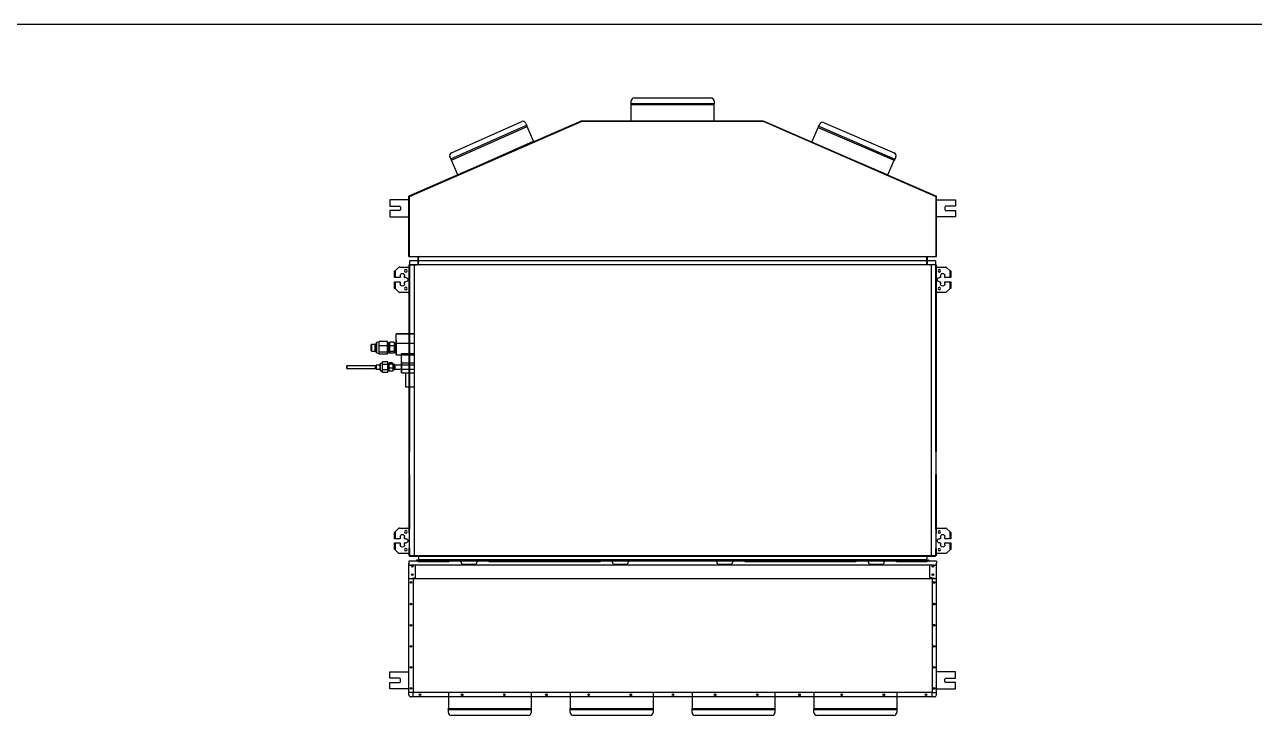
# Model space of a CAD drawing. Header units: millimetres. Extents: x 0 to 841, y 0 to 735.
# Drawn here: x 783.91 to 793.24, y 392.11 to 397.35 of the extents above; entities that cross this region are included whole.
import ezdxf

# ---------------------------------------------------------------- set-up
doc = ezdxf.new("R2010")
doc.units = ezdxf.units.MM
doc.layers.get('0').update_dxf_attribs({"linetype": 'CONTINUOUS'})
doc.layers.add('A-SYM', color=7, linetype='CONTINUOUS')
doc.layers.add('에어컨', color=15, linetype='CONTINUOUS')

# ---------------------------------------------------------------- blocks, each defined once
blk = doc.blocks.new('*U16')
blk.add_circle((0, 0), 2)
blk = doc.blocks.new('*U17')
at = {"color": 0, "linetype": 'ByBlock', "lineweight": -2}
for p in [(0, 0), (100, 0), (200, 0), (300, 0), (400, 0), (500, 0), (600, 0), (700, 0), (800, 0), (900, 0), (1000, 0), (1100, 0), (1200, 0)]:
    blk.add_blockref('*U16', p, dxfattribs=at)
blk = doc.blocks.new('A$C693D069F')
at = {"color": 0}
for p, q in [((1296, 366), (45, 366)), ((45, 366), (45, 361)), ((45, 49), (45, 361)), ((1291, 356), (50, 356)), ((60.7, 327.4), (60.7, 356)), ((1280.3, 327.4), (1280.3, 356)), ((1296, 366), (1296, 361)), ((1296, 53), (1296, 361)), ((45, 324), (60.7, 327.4)), ((1296, 324), (45, 324)), ((55, 324), (55, 54)), ((1296, 324), (1280.3, 327.4)), ((1286, 324), (1286, 54)), ((0, 88), (0, 103)), ((0, 103), (45, 103)), ((23, 88), (0, 88)), ((1341, 103), (1296, 103)), ((1318, 88), (1341, 88)), ((1341, 88), (1341, 103)), ((0, 63), (0, 78)), ((0, 78), (23, 78)), ((45, 63), (0, 63)), ((25, 80), (25, 86)), ((1296, 63), (1341, 63)), ((1316, 80), (1316, 86)), ((1341, 78), (1318, 78)), ((1341, 63), (1341, 78)), ((55, 54), (45, 54)), ((1291, 44), (50, 44)), ((1286, 54), (55, 54)), ((55, 44), (55, 54)), ((335.2, 54), (138.7, 54)), ((138.7, 54), (138.7, 16)), ((335.2, 54), (335.2, 16)), ((624.2, 54), (427.7, 54)), ((427.7, 54), (427.7, 16)), ((624.2, 54), (624.2, 16)), ((913.2, 54), (716.7, 54)), ((716.7, 54), (716.7, 16)), ((913.2, 54), (913.2, 16)), ((1202.2, 54), (1005.7, 54)), ((1005.7, 54), (1005.7, 16)), ((1202.2, 54), (1202.2, 16)), ((1286, 44), (1286, 54)), ((1286, 54), (1296, 54)), ((1296, 49), (1296, 53)), ((335.2, 16), (138.7, 16)), ((335.2, 13), (138.7, 13)), ((138.7, 7), (138.7, 13)), ((335.2, 13), (335.2, 7)), ((624.2, 16), (427.7, 16)), ((624.2, 13), (427.7, 13)), ((427.7, 7), (427.7, 13)), ((624.2, 13), (624.2, 7)), ((913.2, 16), (716.7, 16)), ((913.2, 13), (716.7, 13)), ((716.7, 7), (716.7, 13)), ((913.2, 13), (913.2, 7)), ((1202.2, 16), (1005.7, 16)), ((1202.2, 13), (1005.7, 13)), ((1005.7, 7), (1005.7, 13)), ((1202.2, 13), (1202.2, 7)), ((328.2, 0), (145.7, 0)), ((617.2, 0), (434.7, 0)), ((906.2, 0), (723.7, 0)), ((1195.2, 0), (1012.7, 0))]:
    blk.add_line(p, q, dxfattribs=at)
at = {"color": 0, "const_width": 0.2}
for points in [[(54.7, 353.8), (51.8, 353.8)], [(53.3, 352.3), (53.3, 355.3)], [(1286.3, 353.8), (1289.2, 353.8)], [(1287.7, 352.3), (1287.7, 355.3)], [(54.7, 333.9), (51.8, 333.9)], [(53.3, 332.4), (53.3, 335.3)], [(1286.3, 333.9), (1289.2, 333.9)], [(1287.7, 332.4), (1287.7, 335.3)]]:
    blk.add_lwpolyline(points, dxfattribs=at)
at = {"color": 0}
for centre, radius in [((53.3, 353.8), 2), ((53.3, 353.8), 1.71), ((1287.7, 353.8), 2), ((1287.7, 353.8), 1.71), ((53.3, 333.9), 2), ((53.3, 333.9), 1.71), ((1287.7, 333.9), 2), ((1287.7, 333.9), 1.71), ((50, 315.3), 2), ((1291, 315.3), 2), ((50, 264), 2), ((1291, 264), 2), ((50, 214), 2), ((1291, 214), 2), ((50, 164), 2), ((1291, 164), 2), ((50, 114), 2), ((1291, 114), 2), ((50, 64), 2), ((1291, 64), 2)]:
    blk.add_circle(centre, radius, dxfattribs=at)
for centre, radius, start, end in [((50, 361), 5, 180, 270), ((1291, 361), 5, 270, 0), ((23, 86), 2, 0, 90), ((1318, 86), 2, 90, 180), ((23, 80), 2, 270, 0), ((1318, 80), 2, 180, 270), ((50, 49), 5, 180, 270), ((1291, 49), 5, 270, 0), ((139.4, 14.5), 1.63, 112.6199, 247.3801), ((145.7, 7), 7, 180, 270), ((328.2, 7), 7, 270, 0), ((334.6, 14.5), 1.62, 292.6199, 67.3801), ((428.4, 14.5), 1.63, 112.6199, 247.3801), ((434.7, 7), 7, 180, 270), ((617.2, 7), 7, 270, 0), ((623.6, 14.5), 1.62, 292.6199, 67.3801), ((717.4, 14.5), 1.63, 112.6199, 247.3801), ((723.7, 7), 7, 180, 270), ((906.2, 7), 7, 270, 0), ((912.6, 14.5), 1.62, 292.6199, 67.3801), ((1006.4, 14.5), 1.63, 112.6199, 247.3801), ((1012.7, 7), 7, 180, 270), ((1195.2, 7), 7, 270, 0), ((1201.6, 14.5), 1.62, 292.6199, 67.3801)]:
    blk.add_arc(centre, radius, start, end, dxfattribs=at)
at = {"color": 0, "rotation": 180}
blk.add_blockref('*U17', (1271.4, 49), dxfattribs=at)
blk = doc.blocks.new('A$C24FA3BC7')
at = {"color": 0}
for p, q in [((572.3, 363), (572.3, 369)), ((572.3, 363), (768.8, 363)), ((572.3, 322), (572.3, 360)), ((572.3, 360), (768.8, 360)), ((579.3, 376), (761.8, 376)), ((768.8, 369), (768.8, 363)), ((768.8, 322), (768.8, 360)), ((455.5, 322), (45, 143)), ((455.5, 322), (885.5, 322)), ((572.3, 322), (768.8, 322)), ((885.5, 322), (1296, 143)), ((144.8, 231.2), (324.4, 311.1)), ((145.9, 245.9), (312.7, 320.1)), ((146, 228.5), (325.6, 308.3)), ((321.9, 316.5), (324.4, 311.1)), ((341, 273.6), (325.6, 308.3)), ((1000.7, 271.1), (1015.8, 306)), ((1015.8, 306), (1196.2, 228.2)), ((1017, 308.8), (1019.3, 314.3)), ((1017, 308.8), (1197.4, 231)), ((1028.5, 317.9), (1196.1, 245.7)), ((161.5, 193.8), (341, 273.6)), ((1000.7, 271.1), (1181.2, 193.3)), ((144.8, 231.2), (142.4, 236.7)), ((1199.8, 236.5), (1197.4, 231)), ((161.5, 193.8), (146, 228.5)), ((1181.2, 193.3), (1196.2, 228.2)), ((45, 134), (0, 134)), ((0, 134), (0, 119)), ((0, 119), (23, 119)), ((25, 117), (25, 111)), ((45, 0), (45, 143)), ((45, 143), (45, 134)), ((1296, 0), (1296, 143)), ((1296, 134), (1341, 134)), ((1316, 117), (1316, 111)), ((1341, 119), (1318, 119)), ((1341, 134), (1341, 119)), ((23, 109), (0, 109)), ((0, 109), (0, 94)), ((0, 94), (45, 94)), ((1341, 94), (1296, 94)), ((1318, 109), (1341, 109)), ((1341, 109), (1341, 94)), ((45, 0), (1296, 0))]:
    blk.add_line(p, q, dxfattribs=at)
blk.add_lwpolyline([(46.5, 0), (46.5, 142), (455.8, 320.5), (885.2, 320.5), (1294.5, 142), (1294.5, 0)], dxfattribs=at)
for centre, radius, start, end in [((572.9, 361.5), 1.62, 112.6199, 247.3801), ((579.3, 369), 7, 90, 180), ((761.8, 369), 7, 0, 90), ((768.1, 361.5), 1.63, 292.6199, 67.3801), ((315.5, 313.7), 7, 23.9701, 113.9701), ((324.4, 309.4), 1.63, 316.5899, 91.3502), ((1016.9, 307.1), 1.62, 89.2954, 224.0557), ((1025.8, 311.5), 7, 66.6755, 156.6755), ((148.8, 239.5), 7, 113.9701, 203.9701), ((1193.3, 239.2), 7, 336.6755, 66.6755), ((146, 230.1), 1.62, 136.5899, 271.3502), ((1196.2, 229.8), 1.63, 269.2954, 44.0557), ((23, 117), 2, 0, 90), ((1318, 117), 2, 90, 180), ((23, 111), 2, 270, 0), ((1318, 111), 2, 180, 270)]:
    blk.add_arc(centre, radius, start, end, dxfattribs=at)
blk = doc.blocks.new('A$C10193157')
at = {"color": 0, "linetype": 'Continuous'}
for p, q in [((168.7, 730.6, 13.3), (168.7, 710.6, 13.3)), ((168.7, 730.6, 13.3), (169.7, 730.6, 13.3)), ((169.7, 730.6, 10.3), (170.5, 730.6, 10.3)), ((169.7, 730.6, 13.3), (169.7, 710.6, 13.3)), ((170.5, 730.4, 16.1), (1375.5, 730.4, 16.1)), ((170.5, 711.4, 16.1), (170.5, 730.4, 16.1)), ((172.9, 730.6, 15.1), (1372.5, 730.6, 15.1)), ((1374.9, 730.6, 10.3), (1375.7, 730.6, 10.3)), ((1375.5, 730.4, 16.1), (1375.5, 711.4, 16.1)), ((1375.7, 730.6, 13.3), (1375.7, 710.6, 13.3)), ((1375.7, 730.6, 13.3), (1376.7, 730.6, 13.3)), ((1376.7, 730.6, 13.3), (1376.7, 710.6, 13.3)), ((122.8, 704.5, 3.8), (114.8, 696.5, 3.8)), ((124.9, 705.4, 3.8), (144.9, 705.4, 3.8)), ((148.7, 710.6, 2.2), (147.7, 710.6, 2.2)), ((147.7, 545.6, 2.2), (147.7, 710.6, 2.2)), ((149.1, 710.2, -234.7), (147.7, 710.2, -234.7)), ((147.9, 267.6, 34.5), (147.9, 710.4, 34.5)), ((148.7, 710.6, -192.5), (148.7, 711.4, -192.5)), ((148.7, 710.6, 33.7), (166.5, 710.6, 33.7)), ((148.7, 709.6, 33.7), (148.7, 710.6, 33.7)), ((148.7, 710.4, 35.3), (148.7, 267.6, 35.3)), ((148.7, 710.4, 35.3), (148.9, 710.4, 35.3)), ((148.7, 22, 34.5), (148.7, 709.6, 34.5)), ((148.9, 711.4, 34.5), (1396.5, 711.4, 34.5)), ((148.9, 710.6, 35.3), (148.9, 710.4, 35.3)), ((1396.5, 710.6, 35.3), (148.9, 710.6, 35.3)), ((1396.1, 720.2, -234.7), (149.1, 720.2, -234.7)), ((149.1, 720.2, -234.7), (149.1, 710.2, -234.7)), ((159.5, 710.6, 34.5), (159.5, 21, 34.5)), ((169.7, 710.8, 13.3), (169.7, 727.6, 13.3)), ((170.5, 727.6, 13.3), (169.7, 727.6, 13.3)), ((169.9, 711.6, 15.1), (169.9, 727.6, 15.1)), ((169.9, 711.6, 15.1), (1375.5, 711.6, 15.1)), ((1375.7, 727.6, 13.3), (1374.9, 727.6, 13.3)), ((1375.7, 710.8, 13.3), (1375.7, 727.6, 13.3)), ((1385.9, 710.6, 34.5), (1385.9, 21, 34.5)), ((1396.1, 720.2, -234.7), (1396.1, 710.2, -234.7)), ((1396.1, 710.2, -234.7), (1397.7, 710.2, -234.7)), ((1396.5, 710.6, 35.3), (1396.5, 710.4, 35.3)), ((1396.7, 710.4, 35.3), (1396.5, 710.4, 35.3)), ((1396.7, 711.4, -192.5), (1396.7, 710.6, -192.5)), ((1396.7, 710.6, 2.5), (1397.7, 710.6, 2.5)), ((1396.7, 710.6, 33.7), (1396.7, 709.6, 33.7)), ((1396.7, 267.6, 35.3), (1396.7, 710.4, 35.3)), ((1396.7, 709.6, 34.5), (1396.7, 22, 34.5)), ((1397.5, 710.4, 34.5), (1397.5, 267.6, 34.5)), ((1397.7, 710.6, 2.5), (1397.7, 503.6, 2.5)), ((1400.5, 705.4, 4.1), (1420.4, 705.4, 4.1)), ((1430.6, 696.5, 4.1), (1422.5, 704.5, 4.1)), ((112.9, 680.4, 1.9), (112.9, 696.2, 1.9)), ((114.8, 696.5, 3.8), (114.8, 680.4, 3.8)), ((126.5, 680.4, 3.8), (114.8, 680.4, 3.8)), ((127, 685.4, 3.8), (127, 680.9, 3.8)), ((137, 680.9, 3.8), (137, 685.4, 3.8)), ((140, 680.4, 3.8), (137.5, 680.4, 3.8)), ((1407.9, 680.4, 4.1), (1405.4, 680.4, 4.1)), ((1408.4, 685.4, 4.1), (1408.4, 680.9, 4.1)), ((1418.4, 680.9, 4.1), (1418.4, 685.4, 4.1)), ((1430.6, 680.4, 4.1), (1418.9, 680.4, 4.1)), ((1430.6, 680.4, 4.1), (1430.6, 696.5, 4.1)), ((1432.5, 696.2, 2.2), (1432.5, 680.4, 2.2)), ((112.9, 654.6, 1.9), (112.9, 670.4, 1.9)), ((114.8, 670.4, 3.8), (126.5, 670.4, 3.8)), ((114.8, 670.4, 3.8), (114.8, 654.3, 3.8)), ((114.8, 654.3, 3.8), (122.8, 646.3, 3.8)), ((144.9, 645.4, 3.8), (124.9, 645.4, 3.8)), ((127, 669.9, 3.8), (127, 665.4, 3.8)), ((137, 665.4, 3.8), (137, 669.9, 3.8)), ((137.5, 670.4, 3.8), (140, 670.4, 3.8)), ((1420.4, 645.4, 4.1), (1400.5, 645.4, 4.1)), ((1405.4, 670.4, 4.1), (1407.9, 670.4, 4.1)), ((1408.4, 669.9, 4.1), (1408.4, 665.4, 4.1)), ((1418.4, 665.4, 4.1), (1418.4, 669.9, 4.1)), ((1418.9, 670.4, 4.1), (1430.6, 670.4, 4.1)), ((1422.5, 646.3, 4.1), (1430.6, 654.3, 4.1)), ((1430.6, 654.3, 4.1), (1430.6, 670.4, 4.1)), ((1432.5, 670.4, 2.2), (1432.5, 654.6, 2.2)), ((76.5, 527.7, -90.6), (70.5, 526.2, -90.6)), ((76.5, 523.7, -81), (76.5, 529.2, -86.5)), ((96.5, 529.2, -86.5), (76.5, 529.2, -86.5)), ((96.5, 518.2, -75.5), (96.5, 529.2, -86.5)), ((98.2, 526.1, -90.6), (96.5, 526.1, -90.6)), ((98.7, 525.6, -90.6), (98.2, 526.1, -90.6)), ((101.3, 525.6, -90.6), (98.7, 525.6, -90.6)), ((111.3, 527.2, -87.8), (103.3, 527.2, -87.8)), ((115.2, 524.2, -90.6), (113.3, 525.8, -90.6)), ((159.5, 547.4, -57.3), (117.3, 547.4, -57.3)), ((117.3, 547.4, -57.3), (117.3, 546, -55.9)), ((159.5, 546, -55.9), (117.3, 546, -55.9)), ((117.3, 524.7, -77.2), (117.3, 546, -55.9)), ((148.7, 545.6, 2.2), (147.7, 545.6, 2.2)), ((58.6, 522, -90.6), (57.7, 521.1, -90.6)), ((57.7, 507.2, -90.6), (58.6, 506.3, -90.6)), ((67.7, 522, -90.6), (58.6, 522, -90.6)), ((58.6, 506.3, -90.6), (67.7, 506.3, -90.6)), ((69.5, 523.9, -90.6), (67.7, 522, -90.6)), ((67.7, 506.3, -90.6), (69.5, 504.5, -90.6)), ((70.5, 523.9, -90.6), (69.5, 523.9, -90.6)), ((69.5, 504.5, -90.6), (70.5, 504.5, -90.6)), ((70.5, 502.2, -90.6), (76.5, 500.7, -90.6)), ((76.5, 518.2, -75.5), (76.5, 523.7, -81)), ((76.5, 510.7, -77.5), (76.5, 518.2, -75.5)), ((96.5, 518.2, -75.5), (76.5, 518.2, -75.5)), ((76.5, 503.2, -79.5), (76.5, 510.7, -77.5)), ((96.5, 503.2, -79.5), (76.5, 503.2, -79.5)), ((76.5, 501.1, -87.1), (76.5, 503.2, -79.5)), ((76.5, 499.1, -94.6), (76.5, 501.1, -87.1)), ((96.5, 499.1, -94.6), (76.5, 499.1, -94.6)), ((96.5, 503.2, -79.5), (96.5, 518.2, -75.5)), ((96.5, 499.1, -94.6), (96.5, 503.2, -79.5)), ((96.5, 502.3, -90.6), (98.2, 502.3, -90.6)), ((98.2, 502.3, -90.6), (98.7, 502.8, -90.6)), ((98.7, 502.8, -90.6), (101.3, 502.8, -90.6)), ((111.3, 518.3, -77.9), (103.3, 518.3, -77.9)), ((111.3, 505.3, -80.7), (103.3, 505.3, -80.7)), ((111.3, 501.2, -93.3), (103.3, 501.2, -93.3)), ((113.3, 502.5, -90.6), (115.2, 504.2, -90.6)), ((117.3, 524.2, -90.6), (115.2, 524.2, -90.6)), ((115.2, 504.2, -90.6), (117.3, 504.2, -90.6)), ((117.3, 524.7, -77.2), (159.5, 524.7, -77.2)), ((117.3, 497.2, -90.6), (159.5, 497.2, -90.6)), ((129.7, 500.4, -19), (159.5, 500.4, -19)), ((129.7, 499, -17.6), (129.7, 500.4, -19)), ((129.7, 499, -17.6), (159.5, 499, -17.6)), ((129.7, 471.5, -45.1), (129.7, 499, -17.6)), ((1396.7, 503.6, 2.5), (1397.7, 503.6, 2.5)), ((68.4, 471.5, -48.2), (0, 471.5, -48.2)), ((70, 473.1, -48.2), (68.4, 471.5, -48.2)), ((79.2, 473.1, -42.4), (70, 473.1, -48.2)), ((84.7, 479.3, -48.2), (79.2, 475.8, -48.2)), ((84.7, 477.5, -42.2), (84.7, 481, -47.6)), ((97.2, 481, -47.6), (84.7, 481, -47.6)), ((84.7, 474.1, -36.9), (84.7, 477.5, -42.2)), ((84.7, 467.7, -37.3), (84.7, 474.1, -36.9)), ((97.2, 474.1, -36.9), (84.7, 474.1, -36.9)), ((84.7, 461.4, -37.6), (84.7, 467.7, -37.3)), ((97.2, 474.1, -36.9), (97.2, 481, -47.6)), ((97.7, 475.8, -48.2), (97.2, 476.3, -48.2)), ((97.2, 461.4, -37.6), (97.2, 474.1, -36.9)), ((99.7, 475.8, -48.2), (97.7, 475.8, -48.2)), ((107.7, 477.9, -50.5), (101.7, 477.9, -50.5)), ((107.7, 475.1, -41.1), (101.7, 475.1, -41.1)), ((114.2, 474.6, -48.2), (109.7, 474.6, -48.2)), ((159.5, 473.1, -48.2), (109.7, 473.1, -54.4)), ((159.5, 477.1, -38), (129.7, 477.1, -38)), ((0, 465.2, -48.2), (68.4, 465.2, -48.2)), ((68.4, 465.2, -48.2), (70, 463.6, -48.2)), ((70, 463.6, -48.2), (79.2, 463.6, -42.4)), ((79.2, 460.8, -48.2), (84.7, 457.3, -48.2)), ((97.2, 461.4, -37.6), (84.7, 461.4, -37.6)), ((84.7, 458.5, -43.3), (84.7, 461.4, -37.6)), ((84.7, 455.6, -48.9), (84.7, 458.5, -43.3)), ((97.2, 455.6, -48.9), (84.7, 455.6, -48.9)), ((97.2, 455.6, -48.9), (97.2, 461.4, -37.6)), ((97.2, 460.4, -48.2), (97.7, 460.9, -48.2)), ((97.7, 460.9, -48.2), (99.7, 460.9, -48.2)), ((108.7, 458.8, -46), (100.7, 458.8, -46)), ((107.7, 465.5, -38.8), (101.7, 465.5, -38.8)), ((109.7, 463.6, -54.4), (159.5, 463.6, -48.2)), ((109.7, 462.1, -48.2), (114.2, 462.1, -48.2)), ((129.7, 454.8, -48.2), (159.5, 454.8, -48.2)), ((139.1, 454.8, -234.7), (139.1, 421.2, -234.7)), ((139.1, 421.2, -234.7), (159.5, 421.2, -234.7)), ((147.9, 75.4, -4.1), (147.9, 271.4, -4.1)), ((1397.3, 279.9, -225.9), (1397.3, 24, -225.9)), ((147.9, 84, 34.5), (147.9, 213.6, 34.5)), ((148.1, 208.4, -225.9), (148.1, 24, -225.9)), ((148.7, 213.6, 35.3), (148.7, 84, 35.3)), ((1396.7, 84, 35.3), (1396.7, 213.6, 35.3)), ((1397.5, 213.6, 34.5), (1397.5, 84, 34.5)), ((112.9, 61.2, 1.9), (112.9, 77, 1.9)), ((122.8, 85.3, 3.8), (114.8, 77.3, 3.8)), ((114.8, 77.3, 3.8), (114.8, 61.2, 3.8)), ((126.5, 61.2, 3.8), (114.8, 61.2, 3.8)), ((124.9, 86.2, 3.8), (144.9, 86.2, 3.8)), ((127, 66.2, 3.8), (127, 61.7, 3.8)), ((137, 61.7, 3.8), (137, 66.2, 3.8)), ((140, 61.2, 3.8), (137.5, 61.2, 3.8)), ((147.9, 83.2, 3.8), (147.9, 73.7, 3.8)), ((148.7, 73.2, 3.8), (148.4, 73.2, 3.8)), ((1396.7, 73.2, 3.2), (1397, 73.2, 3.2)), ((1397.5, 83.2, 3.2), (1397.5, 73.7, 3.2)), ((1400.5, 86.2, 3.2), (1420.4, 86.2, 3.2)), ((1407.9, 61.2, 3.2), (1405.4, 61.2, 3.2)), ((1408.4, 66.2, 3.2), (1408.4, 61.7, 3.2)), ((1418.4, 61.7, 3.2), (1418.4, 66.2, 3.2)), ((1430.6, 61.2, 3.2), (1418.9, 61.2, 3.2)), ((1430.6, 77.3, 3.2), (1422.5, 85.3, 3.2)), ((1430.6, 61.2, 3.2), (1430.6, 77.3, 3.2)), ((1432.5, 77, 1.3), (1432.5, 61.2, 1.3)), ((112.9, 35.4, 1.9), (112.9, 51.2, 1.9)), ((114.8, 51.2, 3.8), (114.8, 35.1, 3.8)), ((114.8, 51.2, 3.8), (126.5, 51.2, 3.8)), ((114.8, 35.1, 3.8), (122.8, 27.1, 3.8)), ((127, 50.7, 3.8), (127, 46.2, 3.8)), ((137, 46.2, 3.8), (137, 50.7, 3.8)), ((137.5, 51.2, 3.8), (140, 51.2, 3.8)), ((147.9, 29.2, 3.8), (147.9, 38.7, 3.8)), ((147.9, 21.2, 34.5), (147.9, 38, 34.5)), ((148.7, 39.2, 3.8), (148.4, 39.2, 3.8)), ((148.7, 38, 35.3), (148.7, 21.2, 35.3)), ((1396.7, 39.2, 3.2), (1397, 39.2, 3.2)), ((1396.7, 21.2, 35.3), (1396.7, 38, 35.3)), ((1397.5, 29.2, 3.2), (1397.5, 38.7, 3.2)), ((1397.5, 38, 34.5), (1397.5, 21.2, 34.5)), ((1405.4, 51.2, 3.2), (1407.9, 51.2, 3.2)), ((1408.4, 50.7, 3.2), (1408.4, 46.2, 3.2)), ((1418.4, 46.2, 3.2), (1418.4, 50.7, 3.2)), ((1418.9, 51.2, 3.2), (1430.6, 51.2, 3.2)), ((1422.5, 27.1, 3.2), (1430.6, 35.1, 3.2)), ((1430.6, 35.1, 3.2), (1430.6, 51.2, 3.2)), ((1432.5, 51.2, 1.3), (1432.5, 35.4, 1.3)), ((144.9, 26.2, 3.8), (124.9, 26.2, 3.8)), ((148.7, 21, -228.9), (148.1, 21, -228.9)), ((148.7, 21, 33.7), (148.7, 22, 33.7)), ((148.7, 21.2, 35.3), (148.9, 21.2, 35.3)), ((148.7, 20.2, -219.9), (148.7, 21, -219.9)), ((148.7, 21, 33.7), (166.5, 21, 33.7)), ((148.9, 21, 35.3), (148.9, 21.2, 35.3)), ((148.9, 21, 35.3), (1396.5, 21, 35.3)), ((1396.5, 20.2, 34.5), (148.9, 20.2, 34.5)), ((148.9, 19.6, -228.9), (148.9, 20.2, -228.9)), ((148.9, 19.6, -225.9), (1396.3, 19.6, -225.9)), ((149, 19.6, -227.9), (149, 20.2, -227.9)), ((166.5, 8, 14.3), (166, 11, 14.3)), ((169.4, 6.8, 13.3), (169.2, 7.7, 13.3)), ((1375.5, 20, 15.1), (169.9, 20, 15.1)), ((169.9, 20, 15.1), (169.9, 14, 15.1)), ((1372.5, 11, 15.1), (172.9, 11, 15.1)), ((174, 8, 21.8), (174, 11, 22.3)), ((174, 11, 22.3), (245.1, 11, 22.3)), ((1371.4, 8, 21.8), (174, 8, 21.8)), ((241.8, 7.7, 19), (175, 7.7, 19)), ((175, 6.8, 18.8), (175, 7.7, 19)), ((175, 6.8, 18.8), (241.8, 6.8, 18.8)), ((241.8, 6.5, 18.5), (175, 6.5, 18.5)), ((241.8, 7.7, 19), (241.8, 6.8, 18.8)), ((269.8, 8, 10.3), (272, 2, 9.5)), ((304.8, 0, 9.3), (274.8, 0, 9.3)), ((307.6, 2, 9.5), (309.8, 8, 10.3)), ((334.5, 11, 22.3), (604.1, 11, 22.3)), ((600.6, 7.7, 19), (337.8, 7.7, 19)), ((337.8, 6.8, 18.8), (337.8, 7.7, 19)), ((337.8, 6.8, 18.8), (600.6, 6.8, 18.8)), ((600.6, 6.5, 18.5), (337.8, 6.5, 18.5)), ((600.8, 7.7, -219.2), (557.4, 7.7, -219.2)), ((557.4, 6.8, -219.4), (600.8, 6.8, -219.4)), ((600.8, 6.5, -219.7), (557.4, 6.5, -219.7)), ((600.6, 7.7, 19), (600.6, 6.8, 18.8)), ((600.8, 7.7, -219.2), (600.8, 6.8, -219.4)), ((628.8, 8, 10.3), (631, 2, 9.5)), ((663.8, 0, 9.3), (633.8, 0, 9.3)), ((666.6, 2, 9.5), (668.8, 8, 10.3)), ((780.7, 11, 22.3), (851.8, 11, 22.3)), ((876.5, 8, 10.3), (878.7, 2, 9.5)), ((911.5, 0, 9.3), (881.5, 0, 9.3)), ((914.3, 2, 9.5), (916.5, 8, 10.3)), ((941.2, 11, 22.3), (1210.8, 11, 22.3)), ((1207.3, 7.7, 19), (944.5, 7.7, 19)), ((944.5, 6.8, 18.8), (944.5, 7.7, 19)), ((944.5, 6.8, 18.8), (1207.3, 6.8, 18.8)), ((1207.3, 6.5, 18.5), (944.5, 6.5, 18.5)), ((1207.5, 7.7, -219.2), (1164.1, 7.7, -219.2)), ((1164.1, 6.8, -219.4), (1207.5, 6.8, -219.4)), ((1207.5, 6.5, -219.7), (1164.1, 6.5, -219.7)), ((1207.3, 7.7, 19), (1207.3, 6.8, 18.8)), ((1207.5, 7.7, -219.2), (1207.5, 6.8, -219.4)), ((1235.5, 8, 10.3), (1237.7, 2, 9.5)), ((1270.5, 0, 9.3), (1240.5, 0, 9.3)), ((1273.3, 2, 9.5), (1275.5, 8, 10.3)), ((1300.2, 11, 22.3), (1371.4, 11, 22.3)), ((1370.4, 7.7, 19), (1303.5, 7.7, 19)), ((1303.5, 6.8, 18.8), (1303.5, 7.7, 19)), ((1303.5, 6.8, 18.8), (1370.4, 6.8, 18.8)), ((1370.4, 6.5, 18.5), (1303.5, 6.5, 18.5)), ((1370.4, 6.8, 18.8), (1370.4, 7.7, 19)), ((1371.4, 11, 22.3), (1371.4, 8, 21.8)), ((1375.5, 20, 15.1), (1375.5, 14, 15.1)), ((1375.9, 6.8, 13.3), (1376.1, 7.7, 13.3)), ((1379.4, 11, 14.3), (1378.8, 8, 14.3)), ((1396.1, 20.2, -227.9), (1396.1, 19.6, -227.9)), ((1396.3, 20.2, -228.9), (1396.3, 19.6, -228.9)), ((1396.5, 21.2, 35.3), (1396.7, 21.2, 35.3)), ((1396.5, 21, 35.3), (1396.5, 21.2, 35.3)), ((1396.7, 22, 33.7), (1396.7, 21, 33.7)), ((1396.7, 21, -219.9), (1396.7, 20.2, -219.9)), ((1397.3, 21, -228.9), (1396.7, 21, -228.9)), ((1420.4, 26.2, 3.2), (1400.5, 26.2, 3.2))]:
    blk.add_line(p, q, dxfattribs=at)
at = {"color": 0, "linetype": 'Continuous', "extrusion": (0, 0, -1)}
for centre in [(-140, 696.4, -3.8), (-1405.4, 696.4, -4.1), (-140, 654.4, -3.8), (-1405.4, 654.4, -4.1), (-140, 77.2, -3.8), (-1405.4, 77.2, -3.2), (-140, 35.2, -3.8), (-1405.4, 35.2, -3.2)]:
    blk.add_circle(centre, 3, dxfattribs=at)
at = {"color": 0, "linetype": 'Continuous', "extrusion": (1, -1.22465e-16, 0)}
for centre, radius in [((514.2, -90.6, 70.5), 12), ((514.2, -90.6, 58.6), 7.85), ((514.2, -90.6, 67.7), 7.85), ((514.2, -90.6, 69.5), 9.7), ((514.2, -90.6, 115.2), 10), ((468.3, -48.2, 0), 3.17), ((468.3, -48.2, 68.4), 3.17), ((468.3, -48.2, 70), 4.76), ((468.3, -48.2, 79.2), 7.5), ((468.3, -48.2, 99.7), 7.81), ((468.3, -48.2, 109.7), 7.81)]:
    blk.add_circle(centre, radius, dxfattribs=at)
at = {"color": 0, "linetype": 'Continuous', "extrusion": (-1, 1.22465e-16, 0)}
for centre, radius in [((-514.2, -90.6, -98.2), 11.9), ((-514.2, -90.6, -98.7), 11.4), ((-514.2, -90.6, -101.3), 11.4), ((-514.2, -90.6, -57.7), 6.95), ((-468.3, -48.2, -97.7), 7.45), ((-468.3, -48.2, -114.2), 6.22)]:
    blk.add_circle(centre, radius, dxfattribs=at)
at = {"color": 0, "linetype": 'Continuous'}
for centre, radius, start, end in [((172.9, 727.6, 15.1), 3, 90, 180), ((1372.5, 727.6, 15.1), 3, 0, 90), ((124.9, 702.4, 3.8), 3, 90, 135), ((144.9, 702.4, 3.8), 3, 0, 90), ((1400.5, 702.4, 4.1), 3, 90, 180), ((1420.4, 702.4, 4.1), 3, 45, 90), ((126.5, 680.9, 3.8), 0.5, 270, 0), ((137.5, 680.9, 3.8), 0.5, 180, 270), ((1407.9, 680.9, 4.1), 0.5, 270, 0), ((1418.9, 680.9, 4.1), 0.5, 180, 270), ((124.9, 648.4, 3.8), 3, 225, 270), ((126.5, 669.9, 3.8), 0.5, 0, 90), ((137.5, 669.9, 3.8), 0.5, 90, 180), ((144.9, 648.4, 3.8), 3, 270, 0), ((1400.5, 648.4, 4.1), 3, 180, 270), ((1407.9, 669.9, 4.1), 0.5, 0, 90), ((1418.9, 669.9, 4.1), 0.5, 90, 180), ((1420.4, 648.4, 4.1), 3, 270, 315), ((103.3, 525.5, -90.6), 2, 155.1213, 180), ((111.3, 525.5, -90.6), 2, 10.3835, 24.9684), ((103.3, 502.9, -90.6), 2, 180, 204.9684), ((111.3, 502.9, -90.6), 2, 335.1213, 349.6165), ((101.7, 476.1, -48.2), 2, 147.8263, 180), ((107.7, 476.1, -48.2), 2, 0, 32.1887), ((101.7, 460.5, -48.2), 2, 180, 239.9328), ((107.7, 460.5, -48.2), 2, 300.0672, 0), ((124.9, 83.2, 3.8), 3, 90, 135), ((126.5, 61.7, 3.8), 0.5, 270, 0), ((137.5, 61.7, 3.8), 0.5, 180, 270), ((144.9, 83.2, 3.8), 3, 0, 90), ((1400.5, 83.2, 3.2), 3, 90, 180), ((1407.9, 61.7, 3.2), 0.5, 270, 0), ((1418.9, 61.7, 3.2), 0.5, 180, 270), ((1420.4, 83.2, 3.2), 3, 45, 90), ((126.5, 50.7, 3.8), 0.5, 0, 90), ((137.5, 50.7, 3.8), 0.5, 90, 180), ((144.9, 29.2, 3.8), 3, 270, 0), ((1400.5, 29.2, 3.2), 3, 180, 270), ((1407.9, 50.7, 3.2), 0.5, 0, 90), ((1418.9, 50.7, 3.2), 0.5, 90, 180), ((124.9, 29.2, 3.8), 3, 225, 270), ((169.7, 6.8, 13.3), 0.3, 189.4623, 270), ((172.9, 14, 15.1), 3, 180, 270), ((1372.5, 14, 15.1), 3, 270, 0), ((1376.4, 7.7, 13.3), 0.3, 90, 170.5377), ((1420.4, 29.2, 3.2), 3, 270, 315)]:
    blk.add_arc(centre, radius, start, end, dxfattribs=at)
at = {"color": 0, "linetype": 'Continuous', "extrusion": (1, -1.22465e-16, 0)}
for centre, radius, start, end in [((727.6, 10.3, 170.5), 3, 0, 90), ((711.6, 15.3, 169.9), 0.2, 180, 270), ((710.6, 34.5, 1396.5), 0.8, 0, 90), ((468.3, -48.2, 129.7), 13.5, 49.248, 36.4804), ((20, 15.3, 169.9), 0.2, 270, 0), ((6.8, 18.5, 175), 0.3, 99.4623, 180), ((6.8, 18.5, 241.8), 0.3, 99.4623, 180), ((6.8, 18.5, 600.6), 0.3, 99.4623, 180), ((6.8, -219.7, 600.8), 0.3, 99.4623, 180), ((6.8, 18.5, 1207.3), 0.3, 99.4623, 180), ((6.8, -219.7, 1207.5), 0.3, 99.4623, 180), ((6.8, 18.5, 1370.4), 0.3, 99.4623, 180), ((21, 34.5, 1396.5), 0.8, 90, 180), ((24, -228.9, 1397.3), 3, 90, 180)]:
    blk.add_arc(centre, radius, start, end, dxfattribs=at)
at = {"color": 0, "linetype": 'Continuous', "extrusion": (-1, 1.22465e-16, 0)}
for centre, radius, start, end in [((-727.6, 10.3, -1374.9), 3, 90, 180), ((-710.6, 34.5, -148.9), 0.8, 90, 180), ((-514.2, -90.6, -113.3), 11.6, 147.0381, 189.2772), ((-514.2, -90.6, -117.3), 17, 138.3723, 128.2437), ((-514.2, -90.6, -113.3), 11.6, 87.0381, 129.2772), ((-514.2, -90.6, -113.3), 11.6, 27.0381, 69.2772), ((-514.2, -90.6, -113.3), 11.6, 327.0381, 9.2772), ((-24, -228.9, -148.1), 3, 0, 90), ((-21, 34.5, -148.9), 0.8, 0, 90), ((-7.7, 19.3, -175), 0.3, 180, 260.5377), ((-6.8, 18.5, -337.8), 0.3, 0, 80.5377), ((-6.8, 18.5, -944.5), 0.3, 0, 80.5377), ((-6.8, 18.5, -1303.5), 0.3, 0, 80.5377), ((-7.7, 19.3, -1370.4), 0.3, 180, 260.5377), ((-20, 15.3, -1375.5), 0.2, 180, 270)]:
    blk.add_arc(centre, radius, start, end, dxfattribs=at)
at = {"color": 0, "linetype": 'Continuous', "extrusion": (1.22465e-16, 1, 0)}
for centre, radius, start, end in [((-148.7, 34.5, 710.4), 0.8, 0, 90), ((-151.7, -192.5, 711.4), 3, 0, 90), ((-1393.7, -192.5, 711.4), 3, 90, 180), ((-1396.7, 34.5, 710.4), 0.8, 90, 180), ((-114.8, 1.9, 696.2), 1.9, 0, 80.9153), ((-1430.6, 2.2, 696.2), 1.9, 99.0847, 180), ((-114.8, 1.9, 670.4), 1.9, 0, 90), ((-1430.6, 2.2, 670.4), 1.9, 90, 180), ((-114.8, 1.9, 77), 1.9, 0, 80.9153), ((-1430.6, 1.3, 77), 1.9, 99.0847, 180), ((-114.8, 1.9, 51.2), 1.9, 0, 90), ((-1396.7, 34.5, 38), 0.8, 90, 180), ((-1430.6, 1.3, 51.2), 1.9, 90, 180), ((-174, 14.3, 11), 8, 0, 90), ((-175, 13.3, 6.8), 5.54, 360, 90), ((-1370.4, 13.3, 6.8), 5.54, 90, 180), ((-1371.4, 14.3, 11), 8, 90, 180)]:
    blk.add_arc(centre, radius, start, end, dxfattribs=at)
at = {"color": 0, "linetype": 'Continuous', "extrusion": (-1.22465e-16, -1, 0)}
for centre, radius, start, end in [((114.8, 1.9, -680.4), 1.9, 90, 180), ((1430.6, 2.2, -680.4), 1.9, 0, 90), ((114.8, 1.9, -654.6), 1.9, 99.0847, 180), ((1430.6, 2.2, -654.6), 1.9, 0, 80.9153), ((114.8, 1.9, -61.2), 1.9, 90, 180), ((1396.7, 34.5, -84), 0.8, 0, 90), ((1430.6, 1.3, -61.2), 1.9, 0, 90), ((114.8, 1.9, -35.4), 1.9, 99.0847, 180), ((1430.6, 1.3, -35.4), 1.9, 0, 80.9153), ((148.7, 34.5, -21.2), 0.8, 90, 180), ((151.7, -219.9, -20.2), 3, 90, 180), ((174, 14.3, -8), 7.47, 90, 180), ((175, 13.3, -7.7), 5.71, 90, 180), ((175, 13.3, -6.5), 5.25, 90, 180), ((1370.4, 13.3, -7.7), 5.71, 0, 90), ((1370.4, 13.3, -6.5), 5.25, 0, 90), ((1371.4, 14.3, -8), 7.47, 0, 90), ((1393.7, -219.9, -20.2), 3, 0, 90), ((1396.7, 34.5, -21.2), 0.8, 0, 90)]:
    blk.add_arc(centre, radius, start, end, dxfattribs=at)
at = {"color": 0, "linetype": 'Continuous', "extrusion": (0, 0, -1)}
for centre, radius, start, end in [((-132, 685.4, -3.8), 5, 0, 180), ((-140, 675.4, -3.8), 5, 90, 270), ((-1405.4, 675.4, -4.1), 5, 270, 90), ((-1413.4, 685.4, -4.1), 5, 0, 180), ((-132, 665.4, -3.8), 5, 180, 0), ((-1413.4, 665.4, -4.1), 5, 180, 0), ((-132, 66.2, -3.8), 5, 0, 180), ((-140, 56.2, -3.8), 5, 90, 270), ((-148.4, 73.7, -3.8), 0.5, 270, 0), ((-1397, 73.7, -3.2), 0.5, 180, 270), ((-1405.4, 56.2, -3.2), 5, 270, 90), ((-1413.4, 66.2, -3.2), 5, 0, 180), ((-132, 46.2, -3.8), 5, 180, 0), ((-148.4, 38.7, -3.8), 0.5, 0, 90), ((-1397, 38.7, -3.2), 0.5, 90, 180), ((-1413.4, 46.2, -3.2), 5, 180, 0)]:
    blk.add_arc(centre, radius, start, end, dxfattribs=at)
at = {"color": 0, "linetype": 'Continuous', "extrusion": (4.55234e-32, 3.71726e-16, -1)}
for centre, start, end in [((-168.9, 7.7, -13.3), 90, 170.5377), ((-1375.6, 6.8, -13.3), 189.4623, 270)]:
    blk.add_arc(centre, 0.3, start, end, dxfattribs=at)
at = {"color": 0, "linetype": 'Continuous', "extrusion": (-0.707107, 0.707107, 0)}
for centre in [(114.8, 696.5, 1.9), (114.8, 77.3, 1.9)]:
    blk.add_ellipse(centre, major_axis=(-1.9, -1.9), ratio=0.707107, start_param=1.412238, end_param=1.570796, dxfattribs=at)
at = {"color": 0, "linetype": 'Continuous', "extrusion": (0.707107, 0.707107, -7.06819e-28)}
for centre in [(1430.6, 696.5, 2.2), (1430.6, 77.3, 1.3)]:
    blk.add_ellipse(centre, major_axis=(1.9, -1.9), ratio=0.707107, start_param=-1.570796, end_param=-1.412238, dxfattribs=at)
at = {"color": 0, "linetype": 'Continuous', "extrusion": (-0.707107, -0.707107, -7.06819e-28)}
for centre in [(114.8, 654.3, 1.9), (114.8, 35.1, 1.9)]:
    blk.add_ellipse(centre, major_axis=(-1.9, 1.9), ratio=0.707107, start_param=-1.570796, end_param=-1.412238, dxfattribs=at)
at = {"color": 0, "linetype": 'Continuous', "extrusion": (0.707107, -0.707107, 0)}
for centre in [(1430.6, 654.3, 2.2), (1430.6, 35.1, 1.3)]:
    blk.add_ellipse(centre, major_axis=(1.9, 1.9), ratio=0.707107, start_param=1.412238, end_param=1.570796, dxfattribs=at)
at = {"color": 0, "linetype": 'Continuous', "extrusion": (0.707107, -8.65956e-17, -0.707107)}
for centre, major_axis, start_param, end_param in [((242.1, 7.7, 19.3), (0.3, 0, 0.3), 3.306741, 4.712389), ((600.9, 7.7, 19.3), (-0.3, 0, -0.3), 0.165149, 1.570796), ((601.1, 7.7, -218.9), (-0.3, 0, -0.3), 0.165149, 1.570796), ((1207.6, 7.7, 19.3), (0.3, 0, 0.3), 3.306741, 4.712389), ((1207.8, 7.7, -218.9), (0.3, 0, 0.3), 3.306741, 4.712389)]:
    blk.add_ellipse(centre, major_axis=major_axis, ratio=0.707107, start_param=start_param, end_param=end_param, dxfattribs=at)
at = {"color": 0, "linetype": 'Continuous', "extrusion": (2.0133e-17, 0.164399, -0.986394)}
for centre in [(242.1, 7.7, 19), (1207.6, 7.7, 19), (1207.8, 7.7, -219.2)]:
    blk.add_ellipse(centre, major_axis=(0, 0.3, 0.05), ratio=0.986394, start_param=4.712389, end_param=4.877538, dxfattribs=at)
at = {"color": 0, "linetype": 'Continuous', "extrusion": (1.98463e-16, -0.124035, 0.992278)}
for centre, major_axis, start_param, end_param in [((274.8, 3, 9.7), (0, 3, 0.38), 1.919862, 3.141593), ((304.8, 3, 9.7), (0, 3, 0.38), 3.141593, 4.363323), ((633.8, 3, 9.7), (0, 3, 0.38), 1.919862, 3.141593), ((663.8, 3, 9.7), (0, -3, -0.38), 0, 1.22173), ((881.5, 3, 9.7), (0, 3, 0.38), 1.919862, 3.141593), ((911.5, 3, 9.7), (0, -3, -0.38), 0, 1.22173), ((1240.5, 3, 9.7), (0, 3, 0.38), 1.919862, 3.141593), ((1270.5, 3, 9.7), (0, 3, 0.38), 3.141593, 4.363323)]:
    blk.add_ellipse(centre, major_axis=major_axis, ratio=0.992278, start_param=start_param, end_param=end_param, dxfattribs=at)
at = {"color": 0, "linetype": 'Continuous', "extrusion": (-0.707107, 8.65956e-17, -0.707107)}
for centre in [(337.5, 7.7, 19.3), (944.2, 7.7, 19.3), (1303.2, 7.7, 19.3)]:
    blk.add_ellipse(centre, major_axis=(-0.3, 0, 0.3), ratio=0.707107, start_param=1.570796, end_param=2.976444, dxfattribs=at)
at = {"color": 0, "linetype": 'Continuous', "extrusion": (2.01331e-17, 0.164399, -0.986394)}
for centre, major_axis, start_param, end_param in [((337.5, 7.7, 19), (0, 0.3, 0.05), 1.405648, 1.570796), ((600.9, 7.7, 19), (0, -0.3, -0.05), 1.570796, 1.735945), ((601.1, 7.7, -219.2), (0, -0.3, -0.05), 1.570796, 1.735945), ((944.2, 7.7, 19), (0, 0.3, 0.05), 1.405648, 1.570796), ((1303.2, 7.7, 19), (0, 0.3, 0.05), 1.405648, 1.570796)]:
    blk.add_ellipse(centre, major_axis=major_axis, ratio=0.986394, start_param=start_param, end_param=end_param, dxfattribs=at)
at = {"color": 0, "linetype": 'Continuous'}
for points, knots in [([(103.3, 527.2, -87.8), (102.7, 527.2, -87.8), (102.2, 526.8, -87.4), (101.7, 526, -86.6), (101.6, 525.6, -86.1), (101.3, 524.4, -84.7), (101.3, 523.6, -83.8), (101.3, 521.9, -82), (101.3, 521.1, -81), (101.6, 519.9, -79.7), (101.7, 519.4, -79.2), (102.2, 518.7, -78.4), (102.7, 518.3, -77.9), (103.3, 518.3, -77.9)], [0, 0, 0, 0, 0.125, 0.125, 0.25, 0.25, 0.5, 0.5, 0.75, 0.75, 0.875, 0.875, 1, 1, 1, 1]), ([(111.3, 527.2, -87.8), (111.8, 527.2, -87.8), (112.2, 526.9, -87.6), (112.7, 526.4, -87), (112.9, 526.1, -86.6), (113.2, 525.2, -85.6), (113.3, 524.6, -84.9), (113.3, 523.9, -84.2)], [0, 0, 0, 0, 0.25, 0.25, 0.5, 0.5, 1, 1, 1, 1]), ([(103.3, 518.3, -77.9), (102.7, 518.3, -77.9), (102.2, 517.7, -78.1), (101.7, 516.6, -78.3), (101.6, 516, -78.4), (101.3, 514.2, -78.8), (101.3, 513, -79.1), (101.3, 510.6, -79.6), (101.3, 509.4, -79.8), (101.6, 507.6, -80.2), (101.7, 507, -80.3), (102.2, 505.9, -80.6), (102.7, 505.3, -80.7), (103.3, 505.3, -80.7)], [0, 0, 0, 0, 0.125, 0.125, 0.25, 0.25, 0.5, 0.5, 0.75, 0.75, 0.875, 0.875, 1, 1, 1, 1]), ([(103.3, 505.3, -80.7), (102.7, 505.3, -80.7), (102.2, 505.1, -81.2), (101.7, 504.8, -82.3), (101.6, 504.6, -82.9), (101.3, 504, -84.6), (101.3, 503.6, -85.8), (101.3, 502.9, -88.2), (101.3, 502.5, -89.3), (101.6, 501.9, -91.1), (101.7, 501.7, -91.7), (102.2, 501.4, -92.7), (102.7, 501.2, -93.3), (103.3, 501.2, -93.3)], [0, 0, 0, 0, 0.125, 0.125, 0.25, 0.25, 0.5, 0.5, 0.75, 0.75, 0.875, 0.875, 1, 1, 1, 1]), ([(113.3, 521.5, -81.6), (113.3, 520.9, -80.9), (113.2, 520.3, -80.1), (112.9, 519.4, -79.1), (112.7, 519.1, -78.8), (112.2, 518.6, -78.2), (111.8, 518.3, -77.9), (111.3, 518.3, -77.9)], [0, 0, 0, 0, 0.5, 0.5, 0.75, 0.75, 1, 1, 1, 1]), ([(111.3, 518.3, -77.9), (111.8, 518.3, -77.9), (112.2, 518, -78), (112.7, 517.2, -78.2), (112.9, 516.8, -78.3), (113.2, 515.4, -78.6), (113.3, 514.5, -78.7), (113.3, 513.6, -78.9)], [0, 0, 0, 0, 0.25, 0.25, 0.5, 0.5, 1, 1, 1, 1]), ([(113.3, 510.1, -79.7), (113.3, 509.1, -79.9), (113.2, 508.2, -80.1), (112.9, 506.9, -80.3), (112.7, 506.4, -80.4), (112.2, 505.7, -80.6), (111.8, 505.3, -80.7), (111.3, 505.3, -80.7)], [0, 0, 0, 0, 0.5, 0.5, 0.75, 0.75, 1, 1, 1, 1]), ([(111.3, 505.3, -80.7), (111.8, 505.3, -80.7), (112.2, 505.2, -81), (112.7, 505, -81.8), (112.9, 504.8, -82.2), (113.2, 504.4, -83.5), (113.3, 504.1, -84.4), (113.3, 503.8, -85.3)], [0, 0, 0, 0, 0.25, 0.25, 0.5, 0.5, 1, 1, 1, 1]), ([(113.3, 502.7, -88.7), (113.3, 502.4, -89.6), (113.2, 502.1, -90.5), (112.9, 501.7, -91.8), (112.7, 501.5, -92.2), (112.2, 501.3, -93), (111.8, 501.2, -93.3), (111.3, 501.2, -93.3)], [0, 0, 0, 0, 0.5, 0.5, 0.75, 0.75, 1, 1, 1, 1]), ([(101.7, 477.9, -50.5), (101.2, 477.9, -50.5), (100.8, 477.8, -50.2), (100.3, 477.5, -49.4), (100.2, 477.4, -49), (99.9, 477, -47.6), (99.9, 476.7, -46.7), (99.9, 476.2, -44.9), (99.9, 475.9, -44), (100.2, 475.5, -42.7), (100.3, 475.4, -42.2), (100.8, 475.2, -41.5), (101.2, 475.1, -41.1), (101.7, 475.1, -41.1)], [0, 0, 0, 0, 0.125, 0.125, 0.25, 0.25, 0.5, 0.5, 0.75, 0.75, 0.875, 0.875, 1, 1, 1, 1]), ([(101.7, 475.1, -41.1), (101.2, 475.1, -41.1), (100.8, 474.7, -41), (100.3, 473.9, -40.8), (100.2, 473.5, -40.7), (99.9, 472.1, -40.4), (99.9, 471.2, -40.2), (99.9, 469.4, -39.7), (99.9, 468.5, -39.5), (100.2, 467.1, -39.2), (100.3, 466.7, -39.1), (100.8, 465.9, -38.9), (101.2, 465.5, -38.8), (101.7, 465.5, -38.8)], [0, 0, 0, 0, 0.125, 0.125, 0.25, 0.25, 0.5, 0.5, 0.75, 0.75, 0.875, 0.875, 1, 1, 1, 1]), ([(107.7, 477.9, -50.5), (108.2, 477.9, -50.5), (108.6, 477.8, -50.2), (109.1, 477.5, -49.4), (109.3, 477.4, -49), (109.6, 477, -47.6), (109.6, 476.7, -46.7), (109.6, 476.2, -44.9), (109.6, 475.9, -44), (109.3, 475.5, -42.7), (109.1, 475.4, -42.2), (108.6, 475.2, -41.5), (108.2, 475.1, -41.1), (107.7, 475.1, -41.1)], [0, 0, 0, 0, 0.125, 0.125, 0.25, 0.25, 0.5, 0.5, 0.75, 0.75, 0.875, 0.875, 1, 1, 1, 1]), ([(107.7, 475.1, -41.1), (108.2, 475.1, -41.1), (108.6, 474.7, -41), (109.1, 473.9, -40.8), (109.3, 473.5, -40.7), (109.6, 472.1, -40.4), (109.6, 471.2, -40.2), (109.6, 469.4, -39.7), (109.6, 468.5, -39.5), (109.3, 467.1, -39.2), (109.1, 466.7, -39.1), (108.6, 465.9, -38.9), (108.2, 465.5, -38.8), (107.7, 465.5, -38.8)], [0, 0, 0, 0, 0.125, 0.125, 0.25, 0.25, 0.5, 0.5, 0.75, 0.75, 0.875, 0.875, 1, 1, 1, 1]), ([(101.7, 465.5, -38.8), (101.3, 465.5, -38.8), (100.8, 465.3, -39.1), (100.3, 464.7, -39.7), (100.2, 464.4, -40), (99.9, 463.5, -41), (99.9, 462.8, -41.7), (99.9, 461.5, -43.1), (99.9, 460.8, -43.8), (100.2, 459.9, -44.8), (100.3, 459.6, -45.1), (100.8, 459, -45.7), (101.3, 458.8, -46), (101.7, 458.8, -46)], [0, 0, 0, 0, 0.125, 0.125, 0.25, 0.25, 0.5, 0.5, 0.75, 0.75, 0.875, 0.875, 1, 1, 1, 1]), ([(107.7, 465.5, -38.8), (108.2, 465.5, -38.8), (108.6, 465.3, -39.1), (109.1, 464.7, -39.7), (109.3, 464.4, -40), (109.6, 463.5, -41), (109.6, 462.8, -41.7), (109.6, 461.5, -43.1), (109.6, 460.8, -43.8), (109.3, 459.9, -44.8), (109.1, 459.6, -45.1), (108.6, 459, -45.7), (108.2, 458.8, -46), (107.7, 458.8, -46)], [0, 0, 0, 0, 0.125, 0.125, 0.25, 0.25, 0.5, 0.5, 0.75, 0.75, 0.875, 0.875, 1, 1, 1, 1])]:
    blk.add_open_spline(points, degree=3, knots=knots, dxfattribs=at)
for points in [[(113.3, 521.5, -81.6), (113.5, 522.3, -82.4), (113.5, 523.1, -83.3), (113.3, 523.9, -84.2)], [(113.3, 510.1, -79.7), (113.5, 511.2, -79.4), (113.5, 512.4, -79.2), (113.3, 513.6, -78.9)], [(113.3, 502.7, -88.7), (113.5, 503.1, -87.5), (113.5, 503.4, -86.4), (113.3, 503.8, -85.3)]]:
    blk.add_open_spline(points, degree=3, dxfattribs=at)
blk = doc.blocks.new('A$C177dfdc0')
at = {"layer": '에어컨'}
for name, p in [('A$C24FA3BC7', (-670.5, 364.8)), ('A$C10193157', (-772.7, -365.8)), ('A$C693D069F', (-670.5, -723.8))]:
    blk.add_blockref(name, p, dxfattribs=at)

msp = doc.modelspace()

# ---------------------------------------------------------------- linework, layer by layer
at = {"layer": 'A-SYM', "color": 1}
msp.add_line((822.5675, 397.3484), (732.5, 397.3484), dxfattribs=at)

# ---------------------------------------------------------------- block references
at = {"layer": '에어컨', "xscale": 0.003199999999999998, "yscale": 0.003199999999999998, "zscale": 0.003199999999999998}
msp.add_blockref('A$C177dfdc0', (788.8255, 394.4213), dxfattribs=at)

doc.saveas('drawing.dxf')
